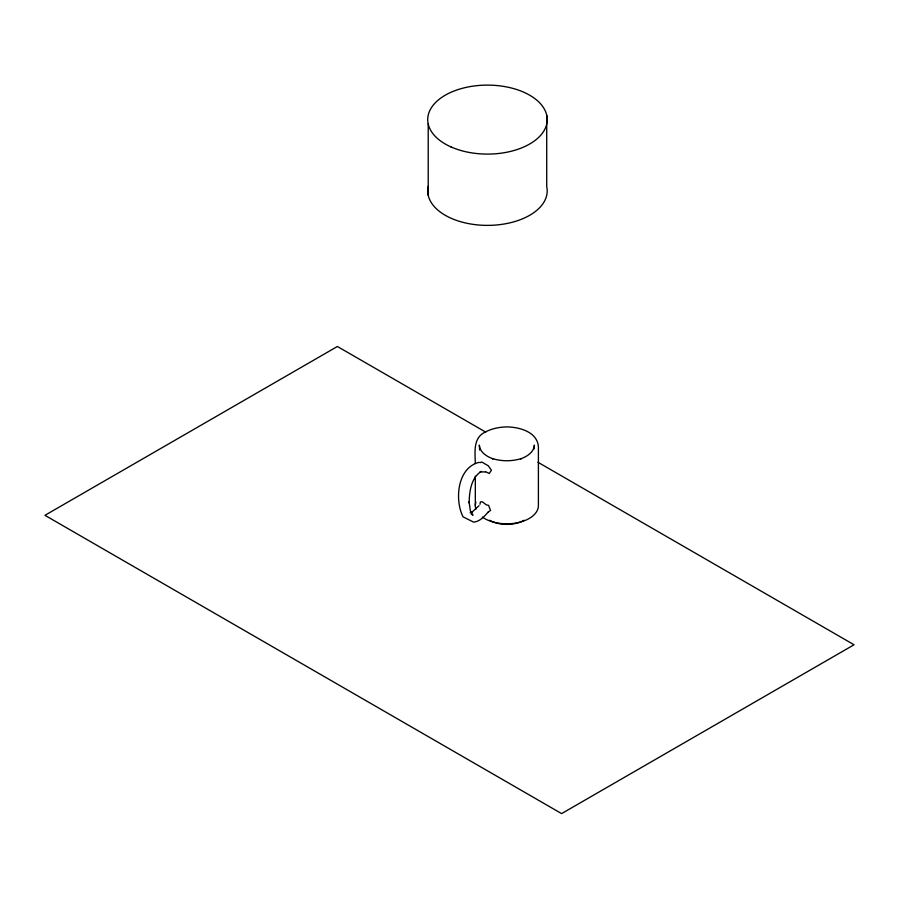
<?xml version="1.0" encoding="UTF-8"?>
<svg xmlns="http://www.w3.org/2000/svg" width="899" height="899" viewBox="0 0 899 899"><rect width="100%" height="100%" fill="white"/><g stroke="black" fill="none" stroke-linecap="round" stroke-linejoin="round"><path stroke-width="1.35" d="M480.077 462.704L481.695 461.985L488.292 465.794L491.405 470.233L489.236 473.481L485.718 471.717M479.954 504.283L480.426 501.934C483.033 500.316 485.235 505.822 488.528 505.283L490.551 510.407L487.943 512.216M478.987 505.71L471.368 512.745L472.526 512.216L470.121 512.756M488 512.318C484.145 516.667 479.796 521.566 473.627 522.15L463.064 516.835C454.321 499.653 457.501 467.547 479.066 462.333M485.426 471.93L480.088 471.896L481.257 471.368C470.952 478.043 469.289 491.787 469.177 503.047L469.064 501.799L470.391 510.924L472.986 515.217L471.222 514.071M485.707 432.104L337.395 346.486L44.95 515.318L561.605 813.606L854.05 644.763L537.984 462.288M546.716 115.207L546.716 186.498A59.739 34.488 0 0 1 487.269 225.379A59.739 34.488 0 0 1 428.261 186.273M534.085 448.904L534.399 445.084C533.86 452.388 526.859 456.625 520.633 458.85L521.285 458.591C511.924 461.457 501.799 461.457 492.438 458.591L493.09 458.85C486.865 456.625 479.864 452.388 479.324 445.084L479.639 450.039M475.324 463.502C475.11 452.77 472.84 438.049 484.775 432.329C491.539 428.621 499.203 427.059 506.867 426.901C519.33 427.104 537.197 431.734 538.4 446.646L538.4 505.62A31.544 18.216 0 0 1 517.397 522.78A31.544 18.216 0 0 1 482.347 517.082M475.324 476.133L475.324 505.62M428.216 123.995L428.216 195.285M475.931 509.171A31.544 18.216 0 0 1 475.931 502.058M524.05 520.274A24.307 14.036 0 0 1 489.674 520.274M450.938 146.897A59.739 34.488 0 0 0 546.671 124.208A59.739 34.488 0 0 0 464.783 87.697A59.739 34.488 0 0 0 450.938 146.897"/></g></svg>
